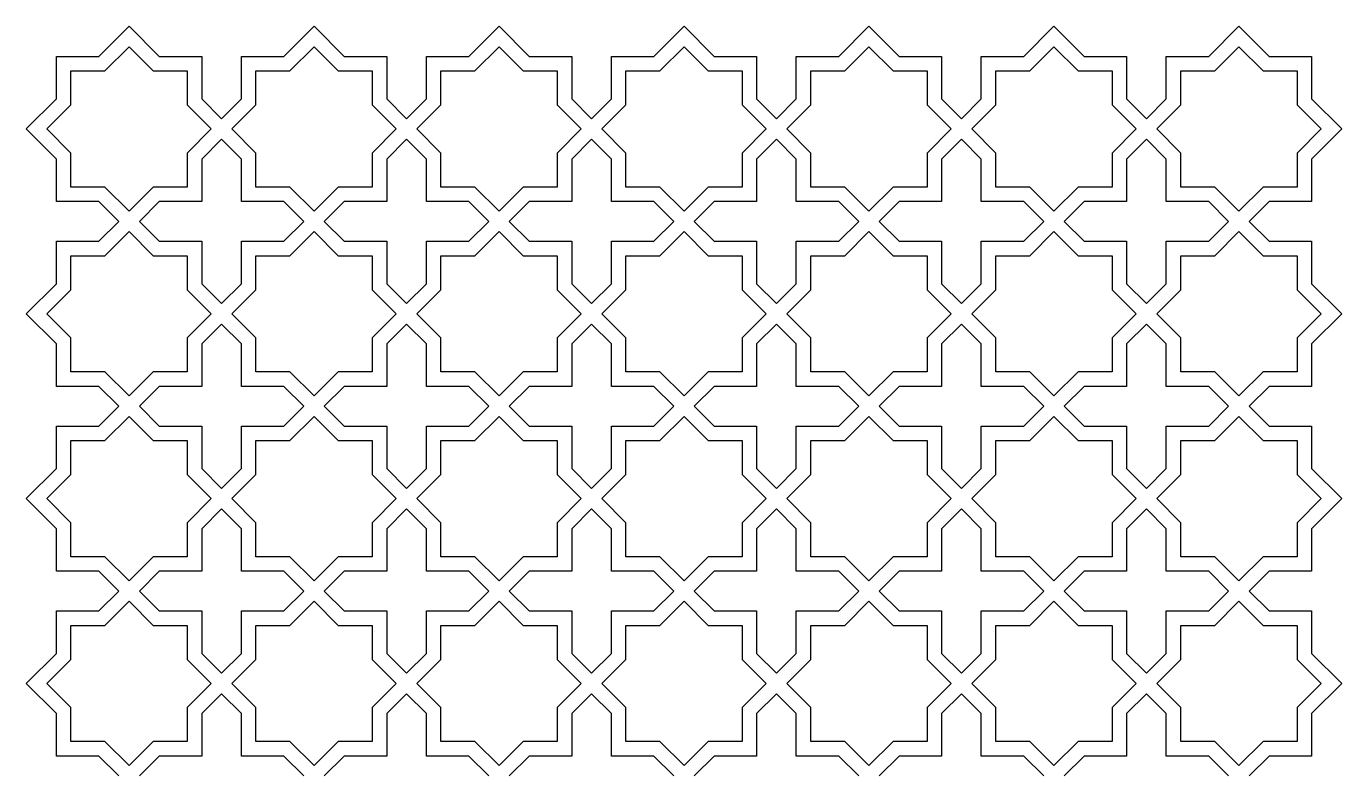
# Model space of a CAD drawing. Extents: x 53 to 428, y -117 to 185.
# Drawn here: x 348.8 to 428.2, y 79.9 to 124.8 of the extents above; entities that cross this region are included whole.
import ezdxf

# ---------------------------------------------------------------- set-up
doc = ezdxf.new("R2010")
doc.units = 0
doc.layers.get('0').update_dxf_attribs({"linetype": 'CONTINUOUS'})

msp = doc.modelspace()

# ---------------------------------------------------------------- linework, layer by layer
for p, q in [((353.222401, 123.021082), (355.038693, 124.837373)), ((355.038693, 124.837373), (356.854984, 123.021082)), ((364.384452, 123.021082), (366.200744, 124.837373)), ((366.200744, 124.837373), (368.017036, 123.021082)), ((375.546503, 123.021082), (377.362795, 124.837373)), ((377.362795, 124.837373), (379.179087, 123.021082)), ((386.708555, 123.021082), (388.524846, 124.837373)), ((388.524846, 124.837373), (390.341138, 123.021082)), ((397.870606, 123.021082), (399.686897, 124.837373)), ((399.686897, 124.837373), (401.503189, 123.021082)), ((409.032657, 123.021082), (410.848948, 124.837373)), ((410.848948, 124.837373), (412.66524, 123.021082)), ((420.194708, 123.021082), (422.011, 124.837373)), ((422.011, 124.837373), (423.827291, 123.021082)), ((353.585655, 122.144108), (355.038693, 123.597145)), ((355.038693, 123.597145), (356.49173, 122.144108)), ((364.747707, 122.144108), (366.200744, 123.597145)), ((366.200744, 123.597145), (367.653781, 122.144108)), ((375.909758, 122.144108), (377.362795, 123.597145)), ((377.362795, 123.597145), (378.815832, 122.144108)), ((387.071809, 122.144108), (388.524846, 123.597145)), ((388.524846, 123.597145), (389.977884, 122.144108)), ((398.23386, 122.144108), (399.686897, 123.597145)), ((399.686897, 123.597145), (401.139935, 122.144108)), ((409.395911, 122.144108), (410.848948, 123.597145)), ((410.848948, 123.597145), (412.301986, 122.144108)), ((420.557962, 122.144108), (422.011, 123.597145)), ((422.011, 123.597145), (423.464037, 122.144108)), ((350.653845, 123.021082), (353.222401, 123.021082)), ((350.653845, 120.452526), (350.653845, 123.021082)), ((356.854984, 123.021082), (359.423541, 123.021082)), ((359.423541, 123.021082), (359.423541, 120.452526)), ((361.815896, 123.021082), (364.384452, 123.021082)), ((361.815896, 120.452526), (361.815896, 123.021082)), ((368.017036, 123.021082), (370.585592, 123.021082)), ((370.585592, 123.021082), (370.585592, 120.452526)), ((372.977947, 123.021082), (375.546503, 123.021082)), ((372.977947, 120.452526), (372.977947, 123.021082)), ((379.179087, 123.021082), (381.747643, 123.021082)), ((381.747643, 123.021082), (381.747643, 120.452526)), ((384.139998, 123.021082), (386.708555, 123.021082)), ((384.139998, 120.452526), (384.139998, 123.021082)), ((390.341138, 123.021082), (392.909694, 123.021082)), ((392.909694, 123.021082), (392.909694, 120.452526)), ((395.302049, 123.021082), (397.870606, 123.021082)), ((395.302049, 120.452526), (395.302049, 123.021082)), ((401.503189, 123.021082), (404.071745, 123.021082)), ((404.071745, 123.021082), (404.071745, 120.452526)), ((406.464101, 123.021082), (409.032657, 123.021082)), ((406.464101, 120.452526), (406.464101, 123.021082)), ((412.66524, 123.021082), (415.233796, 123.021082)), ((415.233796, 123.021082), (415.233796, 120.452526)), ((417.626152, 123.021082), (420.194708, 123.021082)), ((417.626152, 120.452526), (417.626152, 123.021082)), ((423.827291, 123.021082), (426.395847, 123.021082)), ((426.395847, 123.021082), (426.395847, 120.452526)), ((351.530818, 122.144108), (353.585655, 122.144108)), ((351.530818, 120.089271), (351.530818, 122.144108)), ((356.49173, 122.144108), (358.546567, 122.144108)), ((358.546567, 122.144108), (358.546567, 120.089271)), ((362.69287, 120.089271), (362.69287, 122.144108)), ((362.69287, 122.144108), (364.747707, 122.144108)), ((367.653781, 122.144108), (369.708618, 122.144108)), ((369.708618, 122.144108), (369.708618, 120.089271)), ((373.854921, 122.144108), (375.909758, 122.144108)), ((373.854921, 120.089271), (373.854921, 122.144108)), ((378.815832, 122.144108), (380.870669, 122.144108)), ((380.870669, 122.144108), (380.870669, 120.089271)), ((385.016972, 120.089271), (385.016972, 122.144108)), ((385.016972, 122.144108), (387.071809, 122.144108)), ((389.977884, 122.144108), (392.03272, 122.144108)), ((392.03272, 122.144108), (392.03272, 120.089271)), ((396.179023, 122.144108), (398.23386, 122.144108)), ((396.179023, 120.089271), (396.179023, 122.144108)), ((401.139935, 122.144108), (403.194772, 122.144108)), ((403.194772, 122.144108), (403.194772, 120.089271)), ((407.341074, 122.144108), (409.395911, 122.144108)), ((407.341074, 120.089271), (407.341074, 122.144108)), ((412.301986, 122.144108), (414.356823, 122.144108)), ((414.356823, 122.144108), (414.356823, 120.089271)), ((418.503125, 120.089271), (418.503125, 122.144108)), ((418.503125, 122.144108), (420.557962, 122.144108)), ((423.464037, 122.144108), (425.518874, 122.144108)), ((425.518874, 122.144108), (425.518874, 120.089271)), ((348.837553, 118.636234), (350.653845, 120.452526)), ((350.077781, 118.636234), (351.530818, 120.089271)), ((358.546567, 120.089271), (359.999604, 118.636234)), ((359.423541, 120.452526), (360.619718, 119.256348)), ((360.619718, 119.256348), (361.815896, 120.452526)), ((361.239832, 118.636234), (362.69287, 120.089271)), ((369.708618, 120.089271), (371.161656, 118.636234)), ((370.585592, 120.452526), (371.781769, 119.256348)), ((371.781769, 119.256348), (372.977947, 120.452526)), ((372.401883, 118.636234), (373.854921, 120.089271)), ((380.870669, 120.089271), (382.323707, 118.636234)), ((381.747643, 120.452526), (382.943821, 119.256348)), ((382.943821, 119.256348), (384.139998, 120.452526)), ((383.563935, 118.636234), (385.016972, 120.089271)), ((392.03272, 120.089271), (393.485758, 118.636234)), ((392.909694, 120.452526), (394.105872, 119.256348)), ((394.105872, 119.256348), (395.302049, 120.452526)), ((394.725986, 118.636234), (396.179023, 120.089271)), ((403.194772, 120.089271), (404.647809, 118.636234)), ((404.071745, 120.452526), (405.267923, 119.256348)), ((405.267923, 119.256348), (406.464101, 120.452526)), ((405.888037, 118.636234), (407.341074, 120.089271)), ((414.356823, 120.089271), (415.80986, 118.636234)), ((415.233796, 120.452526), (416.429974, 119.256348)), ((416.429974, 119.256348), (417.626152, 120.452526)), ((417.050088, 118.636234), (418.503125, 120.089271)), ((425.518874, 120.089271), (426.971911, 118.636234)), ((426.395847, 120.452526), (428.212139, 118.636234)), ((350.653845, 116.819942), (348.837553, 118.636234)), ((351.530818, 117.183197), (350.077781, 118.636234)), ((359.999604, 118.636234), (358.546567, 117.183197)), ((362.69287, 117.183197), (361.239832, 118.636234)), ((371.161656, 118.636234), (369.708618, 117.183197)), ((373.854921, 117.183197), (372.401883, 118.636234)), ((382.323707, 118.636234), (380.870669, 117.183197)), ((385.016972, 117.183197), (383.563935, 118.636234)), ((393.485758, 118.636234), (392.03272, 117.183197)), ((396.179023, 117.183197), (394.725986, 118.636234)), ((404.647809, 118.636234), (403.194772, 117.183197)), ((407.341074, 117.183197), (405.888037, 118.636234)), ((415.80986, 118.636234), (414.356823, 117.183197)), ((418.503125, 117.183197), (417.050088, 118.636234)), ((426.971911, 118.636234), (425.518874, 117.183197)), ((428.212139, 118.636234), (426.395847, 116.819942)), ((360.619718, 118.01612), (359.423541, 116.819942)), ((361.815896, 116.819942), (360.619718, 118.01612)), ((371.781769, 118.01612), (370.585592, 116.819942)), ((372.977947, 116.819942), (371.781769, 118.01612)), ((382.943821, 118.01612), (381.747643, 116.819942)), ((384.139998, 116.819942), (382.943821, 118.01612)), ((394.105872, 118.01612), (392.909694, 116.819942)), ((395.302049, 116.819942), (394.105872, 118.01612)), ((405.267923, 118.01612), (404.071745, 116.819942)), ((406.464101, 116.819942), (405.267923, 118.01612)), ((416.429974, 118.01612), (415.233796, 116.819942)), ((417.626152, 116.819942), (416.429974, 118.01612)), ((350.653845, 114.251386), (350.653845, 116.819942)), ((351.530818, 115.12836), (351.530818, 117.183197)), ((358.546567, 117.183197), (358.546567, 115.12836)), ((359.423541, 116.819942), (359.423541, 114.251386)), ((361.815896, 114.251386), (361.815896, 116.819942)), ((362.69287, 115.12836), (362.69287, 117.183197)), ((369.708618, 117.183197), (369.708618, 115.12836)), ((370.585592, 116.819942), (370.585592, 114.251386)), ((372.977947, 114.251386), (372.977947, 116.819942)), ((373.854921, 115.12836), (373.854921, 117.183197)), ((380.870669, 117.183197), (380.870669, 115.12836)), ((381.747643, 116.819942), (381.747643, 114.251386)), ((384.139998, 114.251386), (384.139998, 116.819942)), ((385.016972, 115.12836), (385.016972, 117.183197)), ((392.03272, 117.183197), (392.03272, 115.12836)), ((392.909694, 116.819942), (392.909694, 114.251386)), ((395.302049, 114.251386), (395.302049, 116.819942)), ((396.179023, 115.12836), (396.179023, 117.183197)), ((403.194772, 117.183197), (403.194772, 115.12836)), ((404.071745, 116.819942), (404.071745, 114.251386)), ((406.464101, 114.251386), (406.464101, 116.819942)), ((407.341074, 115.12836), (407.341074, 117.183197)), ((414.356823, 117.183197), (414.356823, 115.12836)), ((415.233796, 116.819942), (415.233796, 114.251386)), ((417.626152, 114.251386), (417.626152, 116.819942)), ((418.503125, 115.12836), (418.503125, 117.183197)), ((425.518874, 117.183197), (425.518874, 115.12836)), ((426.395847, 116.819942), (426.395847, 114.251386)), ((353.585655, 115.12836), (351.530818, 115.12836)), ((355.038693, 113.675322), (353.585655, 115.12836)), ((356.49173, 115.12836), (355.038693, 113.675322)), ((358.546567, 115.12836), (356.49173, 115.12836)), ((364.747707, 115.12836), (362.69287, 115.12836)), ((366.200744, 113.675322), (364.747707, 115.12836)), ((367.653781, 115.12836), (366.200744, 113.675322)), ((369.708618, 115.12836), (367.653781, 115.12836)), ((375.909758, 115.12836), (373.854921, 115.12836)), ((377.362795, 113.675322), (375.909758, 115.12836)), ((378.815832, 115.12836), (377.362795, 113.675322)), ((380.870669, 115.12836), (378.815832, 115.12836)), ((387.071809, 115.12836), (385.016972, 115.12836)), ((388.524846, 113.675322), (387.071809, 115.12836)), ((389.977884, 115.12836), (388.524846, 113.675322)), ((392.03272, 115.12836), (389.977884, 115.12836)), ((398.23386, 115.12836), (396.179023, 115.12836)), ((399.686897, 113.675322), (398.23386, 115.12836)), ((401.139935, 115.12836), (399.686897, 113.675322)), ((403.194772, 115.12836), (401.139935, 115.12836)), ((409.395911, 115.12836), (407.341074, 115.12836)), ((410.848948, 113.675322), (409.395911, 115.12836)), ((412.301986, 115.12836), (410.848948, 113.675322)), ((414.356823, 115.12836), (412.301986, 115.12836)), ((420.557962, 115.12836), (418.503125, 115.12836)), ((422.011, 113.675322), (420.557962, 115.12836)), ((423.464037, 115.12836), (422.011, 113.675322)), ((425.518874, 115.12836), (423.464037, 115.12836)), ((353.222401, 114.251386), (350.653845, 114.251386)), ((354.418579, 113.055208), (353.222401, 114.251386)), ((356.854984, 114.251386), (355.658807, 113.055208)), ((359.423541, 114.251386), (356.854984, 114.251386)), ((364.384452, 114.251386), (361.815896, 114.251386)), ((365.58063, 113.055208), (364.384452, 114.251386)), ((368.017036, 114.251386), (366.820858, 113.055208)), ((370.585592, 114.251386), (368.017036, 114.251386)), ((375.546503, 114.251386), (372.977947, 114.251386)), ((376.742681, 113.055208), (375.546503, 114.251386)), ((379.179087, 114.251386), (377.982909, 113.055208)), ((381.747643, 114.251386), (379.179087, 114.251386)), ((386.708555, 114.251386), (384.139998, 114.251386)), ((387.904732, 113.055208), (386.708555, 114.251386)), ((390.341138, 114.251386), (389.14496, 113.055208)), ((392.909694, 114.251386), (390.341138, 114.251386)), ((397.870606, 114.251386), (395.302049, 114.251386)), ((399.066783, 113.055208), (397.870606, 114.251386)), ((401.503189, 114.251386), (400.307011, 113.055208)), ((404.071745, 114.251386), (401.503189, 114.251386)), ((409.032657, 114.251386), (406.464101, 114.251386)), ((410.228835, 113.055208), (409.032657, 114.251386)), ((412.66524, 114.251386), (411.469062, 113.055208)), ((415.233796, 114.251386), (412.66524, 114.251386)), ((420.194708, 114.251386), (417.626152, 114.251386)), ((421.390886, 113.055208), (420.194708, 114.251386)), ((423.827291, 114.251386), (422.631114, 113.055208)), ((426.395847, 114.251386), (423.827291, 114.251386)), ((353.222401, 111.859031), (354.418579, 113.055208)), ((355.658807, 113.055208), (356.854984, 111.859031)), ((364.384452, 111.859031), (365.58063, 113.055208)), ((366.820858, 113.055208), (368.017036, 111.859031)), ((375.546503, 111.859031), (376.742681, 113.055208)), ((377.982909, 113.055208), (379.179087, 111.859031)), ((386.708555, 111.859031), (387.904732, 113.055208)), ((389.14496, 113.055208), (390.341138, 111.859031)), ((397.870606, 111.859031), (399.066783, 113.055208)), ((400.307011, 113.055208), (401.503189, 111.859031)), ((409.032657, 111.859031), (410.228835, 113.055208)), ((411.469062, 113.055208), (412.66524, 111.859031)), ((420.194708, 111.859031), (421.390886, 113.055208)), ((422.631114, 113.055208), (423.827291, 111.859031)), ((353.585655, 110.982057), (355.038693, 112.435094)), ((355.038693, 112.435094), (356.49173, 110.982057)), ((364.747707, 110.982057), (366.200744, 112.435094)), ((366.200744, 112.435094), (367.653781, 110.982057)), ((375.909758, 110.982057), (377.362795, 112.435094)), ((377.362795, 112.435094), (378.815832, 110.982057)), ((387.071809, 110.982057), (388.524846, 112.435094)), ((388.524846, 112.435094), (389.977884, 110.982057)), ((398.23386, 110.982057), (399.686897, 112.435094)), ((399.686897, 112.435094), (401.139935, 110.982057)), ((409.395911, 110.982057), (410.848948, 112.435094)), ((410.848948, 112.435094), (412.301986, 110.982057)), ((420.557962, 110.982057), (422.011, 112.435094)), ((422.011, 112.435094), (423.464037, 110.982057)), ((350.653845, 109.290474), (350.653845, 111.859031)), ((350.653845, 111.859031), (353.222401, 111.859031)), ((356.854984, 111.859031), (359.423541, 111.859031)), ((359.423541, 111.859031), (359.423541, 109.290474)), ((361.815896, 111.859031), (364.384452, 111.859031)), ((361.815896, 109.290474), (361.815896, 111.859031)), ((368.017036, 111.859031), (370.585592, 111.859031)), ((370.585592, 111.859031), (370.585592, 109.290474)), ((372.977947, 111.859031), (375.546503, 111.859031)), ((372.977947, 109.290474), (372.977947, 111.859031)), ((379.179087, 111.859031), (381.747643, 111.859031)), ((381.747643, 111.859031), (381.747643, 109.290474)), ((384.139998, 111.859031), (386.708555, 111.859031)), ((384.139998, 109.290474), (384.139998, 111.859031)), ((390.341138, 111.859031), (392.909694, 111.859031)), ((392.909694, 111.859031), (392.909694, 109.290474)), ((395.302049, 111.859031), (397.870606, 111.859031)), ((395.302049, 109.290474), (395.302049, 111.859031)), ((401.503189, 111.859031), (404.071745, 111.859031)), ((404.071745, 111.859031), (404.071745, 109.290474)), ((406.464101, 111.859031), (409.032657, 111.859031)), ((406.464101, 109.290474), (406.464101, 111.859031)), ((412.66524, 111.859031), (415.233796, 111.859031)), ((415.233796, 111.859031), (415.233796, 109.290474)), ((417.626152, 111.859031), (420.194708, 111.859031)), ((417.626152, 109.290474), (417.626152, 111.859031)), ((423.827291, 111.859031), (426.395847, 111.859031)), ((426.395847, 111.859031), (426.395847, 109.290474)), ((351.530818, 110.982057), (353.585655, 110.982057)), ((351.530818, 108.92722), (351.530818, 110.982057)), ((356.49173, 110.982057), (358.546567, 110.982057)), ((358.546567, 110.982057), (358.546567, 108.92722)), ((362.69287, 110.982057), (364.747707, 110.982057)), ((362.69287, 108.92722), (362.69287, 110.982057)), ((367.653781, 110.982057), (369.708618, 110.982057)), ((369.708618, 110.982057), (369.708618, 108.92722)), ((373.854921, 110.982057), (375.909758, 110.982057)), ((373.854921, 108.92722), (373.854921, 110.982057)), ((378.815832, 110.982057), (380.870669, 110.982057)), ((380.870669, 110.982057), (380.870669, 108.92722)), ((385.016972, 110.982057), (387.071809, 110.982057)), ((385.016972, 108.92722), (385.016972, 110.982057)), ((389.977884, 110.982057), (392.03272, 110.982057)), ((392.03272, 110.982057), (392.03272, 108.92722)), ((396.179023, 110.982057), (398.23386, 110.982057)), ((396.179023, 108.92722), (396.179023, 110.982057)), ((401.139935, 110.982057), (403.194772, 110.982057)), ((403.194772, 110.982057), (403.194772, 108.92722)), ((407.341074, 108.92722), (407.341074, 110.982057)), ((407.341074, 110.982057), (409.395911, 110.982057)), ((412.301986, 110.982057), (414.356823, 110.982057)), ((414.356823, 110.982057), (414.356823, 108.92722)), ((418.503125, 110.982057), (420.557962, 110.982057)), ((418.503125, 108.92722), (418.503125, 110.982057)), ((423.464037, 110.982057), (425.518874, 110.982057)), ((425.518874, 110.982057), (425.518874, 108.92722)), ((348.837553, 107.474183), (350.653845, 109.290474)), ((350.077781, 107.474183), (351.530818, 108.92722)), ((358.546567, 108.92722), (359.999604, 107.474183)), ((359.423541, 109.290474), (360.619718, 108.094297)), ((360.619718, 108.094297), (361.815896, 109.290474)), ((361.239832, 107.474183), (362.69287, 108.92722)), ((369.708618, 108.92722), (371.161656, 107.474183)), ((370.585592, 109.290474), (371.781769, 108.094297)), ((371.781769, 108.094297), (372.977947, 109.290474)), ((372.401883, 107.474183), (373.854921, 108.92722)), ((380.870669, 108.92722), (382.323707, 107.474183)), ((381.747643, 109.290474), (382.943821, 108.094297)), ((382.943821, 108.094297), (384.139998, 109.290474)), ((383.563935, 107.474183), (385.016972, 108.92722)), ((392.03272, 108.92722), (393.485758, 107.474183)), ((392.909694, 109.290474), (394.105872, 108.094297)), ((394.105872, 108.094297), (395.302049, 109.290474)), ((394.725986, 107.474183), (396.179023, 108.92722)), ((403.194772, 108.92722), (404.647809, 107.474183)), ((404.071745, 109.290474), (405.267923, 108.094297)), ((405.267923, 108.094297), (406.464101, 109.290474)), ((405.888037, 107.474183), (407.341074, 108.92722)), ((414.356823, 108.92722), (415.80986, 107.474183)), ((415.233796, 109.290474), (416.429974, 108.094297)), ((416.429974, 108.094297), (417.626152, 109.290474)), ((417.050088, 107.474183), (418.503125, 108.92722)), ((425.518874, 108.92722), (426.971911, 107.474183)), ((426.395847, 109.290474), (428.212139, 107.474183)), ((350.653845, 105.657891), (348.837553, 107.474183)), ((351.530818, 106.021145), (350.077781, 107.474183)), ((359.999604, 107.474183), (358.546567, 106.021145)), ((362.69287, 106.021145), (361.239832, 107.474183)), ((371.161656, 107.474183), (369.708618, 106.021145)), ((373.854921, 106.021145), (372.401883, 107.474183)), ((382.323707, 107.474183), (380.870669, 106.021145)), ((385.016972, 106.021145), (383.563935, 107.474183)), ((393.485758, 107.474183), (392.03272, 106.021145)), ((396.179023, 106.021145), (394.725986, 107.474183)), ((404.647809, 107.474183), (403.194772, 106.021145)), ((407.341074, 106.021145), (405.888037, 107.474183)), ((415.80986, 107.474183), (414.356823, 106.021145)), ((418.503125, 106.021145), (417.050088, 107.474183)), ((426.971911, 107.474183), (425.518874, 106.021145)), ((428.212139, 107.474183), (426.395847, 105.657891)), ((360.619718, 106.854069), (359.423541, 105.657891)), ((361.815896, 105.657891), (360.619718, 106.854069)), ((371.781769, 106.854069), (370.585592, 105.657891)), ((372.977947, 105.657891), (371.781769, 106.854069)), ((382.943821, 106.854069), (381.747643, 105.657891)), ((384.139998, 105.657891), (382.943821, 106.854069)), ((394.105872, 106.854069), (392.909694, 105.657891)), ((395.302049, 105.657891), (394.105872, 106.854069)), ((405.267923, 106.854069), (404.071745, 105.657891)), ((406.464101, 105.657891), (405.267923, 106.854069)), ((416.429974, 106.854069), (415.233796, 105.657891)), ((417.626152, 105.657891), (416.429974, 106.854069)), ((350.653845, 103.089335), (350.653845, 105.657891)), ((351.530818, 103.966308), (351.530818, 106.021145)), ((358.546567, 106.021145), (358.546567, 103.966308)), ((359.423541, 105.657891), (359.423541, 103.089335)), ((361.815896, 103.089335), (361.815896, 105.657891)), ((362.69287, 103.966308), (362.69287, 106.021145)), ((369.708618, 106.021145), (369.708618, 103.966308)), ((370.585592, 105.657891), (370.585592, 103.089335)), ((372.977947, 103.089335), (372.977947, 105.657891)), ((373.854921, 103.966308), (373.854921, 106.021145)), ((380.870669, 106.021145), (380.870669, 103.966308)), ((381.747643, 105.657891), (381.747643, 103.089335)), ((384.139998, 103.089335), (384.139998, 105.657891)), ((385.016972, 103.966308), (385.016972, 106.021145)), ((392.03272, 106.021145), (392.03272, 103.966308)), ((392.909694, 105.657891), (392.909694, 103.089335)), ((395.302049, 103.089335), (395.302049, 105.657891)), ((396.179023, 103.966308), (396.179023, 106.021145)), ((403.194772, 106.021145), (403.194772, 103.966308)), ((404.071745, 105.657891), (404.071745, 103.089335)), ((406.464101, 103.089335), (406.464101, 105.657891)), ((407.341074, 103.966308), (407.341074, 106.021145)), ((414.356823, 106.021145), (414.356823, 103.966308)), ((415.233796, 105.657891), (415.233796, 103.089335)), ((417.626152, 103.089335), (417.626152, 105.657891)), ((418.503125, 103.966308), (418.503125, 106.021145)), ((425.518874, 106.021145), (425.518874, 103.966308)), ((426.395847, 105.657891), (426.395847, 103.089335)), ((353.585655, 103.966308), (351.530818, 103.966308)), ((355.038693, 102.513271), (353.585655, 103.966308)), ((356.49173, 103.966308), (355.038693, 102.513271)), ((358.546567, 103.966308), (356.49173, 103.966308)), ((364.747707, 103.966308), (362.69287, 103.966308)), ((366.200744, 102.513271), (364.747707, 103.966308)), ((367.653781, 103.966308), (366.200744, 102.513271)), ((369.708618, 103.966308), (367.653781, 103.966308)), ((375.909758, 103.966308), (373.854921, 103.966308)), ((377.362795, 102.513271), (375.909758, 103.966308)), ((378.815832, 103.966308), (377.362795, 102.513271)), ((380.870669, 103.966308), (378.815832, 103.966308)), ((387.071809, 103.966308), (385.016972, 103.966308)), ((388.524846, 102.513271), (387.071809, 103.966308)), ((389.977884, 103.966308), (388.524846, 102.513271)), ((392.03272, 103.966308), (389.977884, 103.966308)), ((398.23386, 103.966308), (396.179023, 103.966308)), ((399.686897, 102.513271), (398.23386, 103.966308)), ((401.139935, 103.966308), (399.686897, 102.513271)), ((403.194772, 103.966308), (401.139935, 103.966308)), ((409.395911, 103.966308), (407.341074, 103.966308)), ((410.848948, 102.513271), (409.395911, 103.966308)), ((412.301986, 103.966308), (410.848948, 102.513271)), ((414.356823, 103.966308), (412.301986, 103.966308)), ((420.557962, 103.966308), (418.503125, 103.966308)), ((422.011, 102.513271), (420.557962, 103.966308)), ((423.464037, 103.966308), (422.011, 102.513271)), ((425.518874, 103.966308), (423.464037, 103.966308)), ((353.222401, 103.089335), (350.653845, 103.089335)), ((354.418579, 101.893157), (353.222401, 103.089335)), ((356.854984, 103.089335), (355.658807, 101.893157)), ((359.423541, 103.089335), (356.854984, 103.089335)), ((364.384452, 103.089335), (361.815896, 103.089335)), ((365.58063, 101.893157), (364.384452, 103.089335)), ((368.017036, 103.089335), (366.820858, 101.893157)), ((370.585592, 103.089335), (368.017036, 103.089335)), ((375.546503, 103.089335), (372.977947, 103.089335)), ((376.742681, 101.893157), (375.546503, 103.089335)), ((379.179087, 103.089335), (377.982909, 101.893157)), ((381.747643, 103.089335), (379.179087, 103.089335)), ((386.708555, 103.089335), (384.139998, 103.089335)), ((387.904732, 101.893157), (386.708555, 103.089335)), ((390.341138, 103.089335), (389.14496, 101.893157)), ((392.909694, 103.089335), (390.341138, 103.089335)), ((397.870606, 103.089335), (395.302049, 103.089335)), ((399.066783, 101.893157), (397.870606, 103.089335)), ((401.503189, 103.089335), (400.307011, 101.893157)), ((404.071745, 103.089335), (401.503189, 103.089335)), ((409.032657, 103.089335), (406.464101, 103.089335)), ((410.228835, 101.893157), (409.032657, 103.089335)), ((412.66524, 103.089335), (411.469062, 101.893157)), ((415.233796, 103.089335), (412.66524, 103.089335)), ((420.194708, 103.089335), (417.626152, 103.089335)), ((421.390886, 101.893157), (420.194708, 103.089335)), ((423.827291, 103.089335), (422.631114, 101.893157)), ((426.395847, 103.089335), (423.827291, 103.089335)), ((353.222401, 100.696979), (354.418579, 101.893157)), ((355.658807, 101.893157), (356.854984, 100.696979)), ((364.384452, 100.696979), (365.58063, 101.893157)), ((366.820858, 101.893157), (368.017036, 100.696979)), ((375.546503, 100.696979), (376.742681, 101.893157)), ((377.982909, 101.893157), (379.179087, 100.696979)), ((386.708555, 100.696979), (387.904732, 101.893157)), ((389.14496, 101.893157), (390.341138, 100.696979)), ((397.870606, 100.696979), (399.066783, 101.893157)), ((400.307011, 101.893157), (401.503189, 100.696979)), ((409.032657, 100.696979), (410.228835, 101.893157)), ((411.469062, 101.893157), (412.66524, 100.696979)), ((420.194708, 100.696979), (421.390886, 101.893157)), ((422.631114, 101.893157), (423.827291, 100.696979)), ((353.585655, 99.820006), (355.038693, 101.273043)), ((355.038693, 101.273043), (356.49173, 99.820006)), ((364.747707, 99.820006), (366.200744, 101.273043)), ((366.200744, 101.273043), (367.653781, 99.820006)), ((375.909758, 99.820006), (377.362795, 101.273043)), ((377.362795, 101.273043), (378.815832, 99.820006)), ((387.071809, 99.820006), (388.524846, 101.273043)), ((388.524846, 101.273043), (389.977884, 99.820006)), ((398.23386, 99.820006), (399.686897, 101.273043)), ((399.686897, 101.273043), (401.139935, 99.820006)), ((409.395911, 99.820006), (410.848948, 101.273043)), ((410.848948, 101.273043), (412.301986, 99.820006)), ((420.557962, 99.820006), (422.011, 101.273043)), ((422.011, 101.273043), (423.464037, 99.820006)), ((350.653845, 98.128423), (350.653845, 100.696979)), ((350.653845, 100.696979), (353.222401, 100.696979)), ((356.854984, 100.696979), (359.423541, 100.696979)), ((359.423541, 100.696979), (359.423541, 98.128423)), ((361.815896, 100.696979), (364.384452, 100.696979)), ((361.815896, 98.128423), (361.815896, 100.696979)), ((368.017036, 100.696979), (370.585592, 100.696979)), ((370.585592, 100.696979), (370.585592, 98.128423)), ((372.977947, 100.696979), (375.546503, 100.696979)), ((372.977947, 98.128423), (372.977947, 100.696979)), ((379.179087, 100.696979), (381.747643, 100.696979)), ((381.747643, 100.696979), (381.747643, 98.128423)), ((384.139998, 100.696979), (386.708555, 100.696979)), ((384.139998, 98.128423), (384.139998, 100.696979)), ((390.341138, 100.696979), (392.909694, 100.696979)), ((392.909694, 100.696979), (392.909694, 98.128423)), ((395.302049, 100.696979), (397.870606, 100.696979)), ((395.302049, 98.128423), (395.302049, 100.696979)), ((401.503189, 100.696979), (404.071745, 100.696979)), ((404.071745, 100.696979), (404.071745, 98.128423)), ((406.464101, 100.696979), (409.032657, 100.696979)), ((406.464101, 98.128423), (406.464101, 100.696979)), ((412.66524, 100.696979), (415.233796, 100.696979)), ((415.233796, 100.696979), (415.233796, 98.128423)), ((417.626152, 100.696979), (420.194708, 100.696979)), ((417.626152, 98.128423), (417.626152, 100.696979)), ((423.827291, 100.696979), (426.395847, 100.696979)), ((426.395847, 100.696979), (426.395847, 98.128423)), ((351.530818, 99.820006), (353.585655, 99.820006)), ((351.530818, 97.765169), (351.530818, 99.820006)), ((356.49173, 99.820006), (358.546567, 99.820006)), ((358.546567, 99.820006), (358.546567, 97.765169)), ((362.69287, 99.820006), (364.747707, 99.820006)), ((362.69287, 97.765169), (362.69287, 99.820006)), ((367.653781, 99.820006), (369.708618, 99.820006)), ((369.708618, 99.820006), (369.708618, 97.765169)), ((373.854921, 99.820006), (375.909758, 99.820006)), ((373.854921, 97.765169), (373.854921, 99.820006)), ((378.815832, 99.820006), (380.870669, 99.820006)), ((380.870669, 99.820006), (380.870669, 97.765169)), ((385.016972, 99.820006), (387.071809, 99.820006)), ((385.016972, 97.765169), (385.016972, 99.820006)), ((389.977884, 99.820006), (392.03272, 99.820006)), ((392.03272, 99.820006), (392.03272, 97.765169)), ((396.179023, 99.820006), (398.23386, 99.820006)), ((396.179023, 97.765169), (396.179023, 99.820006)), ((401.139935, 99.820006), (403.194772, 99.820006)), ((403.194772, 99.820006), (403.194772, 97.765169)), ((407.341074, 97.765169), (407.341074, 99.820006)), ((407.341074, 99.820006), (409.395911, 99.820006)), ((412.301986, 99.820006), (414.356823, 99.820006)), ((414.356823, 99.820006), (414.356823, 97.765169)), ((418.503125, 99.820006), (420.557962, 99.820006)), ((418.503125, 97.765169), (418.503125, 99.820006)), ((423.464037, 99.820006), (425.518874, 99.820006)), ((425.518874, 99.820006), (425.518874, 97.765169)), ((348.837553, 96.312132), (350.653845, 98.128423)), ((350.077781, 96.312132), (351.530818, 97.765169)), ((358.546567, 97.765169), (359.999604, 96.312132)), ((359.423541, 98.128423), (360.619718, 96.932246)), ((360.619718, 96.932246), (361.815896, 98.128423)), ((361.239832, 96.312132), (362.69287, 97.765169)), ((369.708618, 97.765169), (371.161656, 96.312132)), ((370.585592, 98.128423), (371.781769, 96.932246)), ((371.781769, 96.932246), (372.977947, 98.128423)), ((372.401883, 96.312132), (373.854921, 97.765169)), ((380.870669, 97.765169), (382.323707, 96.312132)), ((381.747643, 98.128423), (382.943821, 96.932246)), ((382.943821, 96.932246), (384.139998, 98.128423)), ((383.563935, 96.312132), (385.016972, 97.765169)), ((392.03272, 97.765169), (393.485758, 96.312132)), ((392.909694, 98.128423), (394.105872, 96.932246)), ((394.105872, 96.932246), (395.302049, 98.128423)), ((394.725986, 96.312132), (396.179023, 97.765169)), ((403.194772, 97.765169), (404.647809, 96.312132)), ((404.071745, 98.128423), (405.267923, 96.932246)), ((405.267923, 96.932246), (406.464101, 98.128423)), ((405.888037, 96.312132), (407.341074, 97.765169)), ((414.356823, 97.765169), (415.80986, 96.312132)), ((415.233796, 98.128423), (416.429974, 96.932246)), ((416.429974, 96.932246), (417.626152, 98.128423)), ((417.050088, 96.312132), (418.503125, 97.765169)), ((425.518874, 97.765169), (426.971911, 96.312132)), ((426.395847, 98.128423), (428.212139, 96.312132)), ((350.653845, 94.49584), (348.837553, 96.312132)), ((351.530818, 94.859094), (350.077781, 96.312132)), ((359.999604, 96.312132), (358.546567, 94.859094)), ((362.69287, 94.859094), (361.239832, 96.312132)), ((371.161656, 96.312132), (369.708618, 94.859094)), ((373.854921, 94.859094), (372.401883, 96.312132)), ((382.323707, 96.312132), (380.870669, 94.859094)), ((385.016972, 94.859094), (383.563935, 96.312132)), ((393.485758, 96.312132), (392.03272, 94.859094)), ((396.179023, 94.859094), (394.725986, 96.312132)), ((404.647809, 96.312132), (403.194772, 94.859094)), ((407.341074, 94.859094), (405.888037, 96.312132)), ((415.80986, 96.312132), (414.356823, 94.859094)), ((418.503125, 94.859094), (417.050088, 96.312132)), ((426.971911, 96.312132), (425.518874, 94.859094)), ((428.212139, 96.312132), (426.395847, 94.49584)), ((360.619718, 95.692018), (359.423541, 94.49584)), ((361.815896, 94.49584), (360.619718, 95.692018)), ((371.781769, 95.692018), (370.585592, 94.49584)), ((372.977947, 94.49584), (371.781769, 95.692018)), ((382.943821, 95.692018), (381.747643, 94.49584)), ((384.139998, 94.49584), (382.943821, 95.692018)), ((394.105872, 95.692018), (392.909694, 94.49584)), ((395.302049, 94.49584), (394.105872, 95.692018)), ((405.267923, 95.692018), (404.071745, 94.49584)), ((406.464101, 94.49584), (405.267923, 95.692018)), ((416.429974, 95.692018), (415.233796, 94.49584)), ((417.626152, 94.49584), (416.429974, 95.692018)), ((350.653845, 91.927284), (350.653845, 94.49584)), ((351.530818, 92.804257), (351.530818, 94.859094)), ((358.546567, 94.859094), (358.546567, 92.804257)), ((359.423541, 94.49584), (359.423541, 91.927284)), ((361.815896, 91.927284), (361.815896, 94.49584)), ((362.69287, 92.804257), (362.69287, 94.859094)), ((369.708618, 94.859094), (369.708618, 92.804257)), ((370.585592, 94.49584), (370.585592, 91.927284)), ((372.977947, 91.927284), (372.977947, 94.49584)), ((373.854921, 92.804257), (373.854921, 94.859094)), ((380.870669, 94.859094), (380.870669, 92.804257)), ((381.747643, 94.49584), (381.747643, 91.927284)), ((384.139998, 91.927284), (384.139998, 94.49584)), ((385.016972, 92.804257), (385.016972, 94.859094)), ((392.03272, 94.859094), (392.03272, 92.804257)), ((392.909694, 94.49584), (392.909694, 91.927284)), ((395.302049, 91.927284), (395.302049, 94.49584)), ((396.179023, 92.804257), (396.179023, 94.859094)), ((403.194772, 94.859094), (403.194772, 92.804257)), ((404.071745, 94.49584), (404.071745, 91.927284)), ((406.464101, 91.927284), (406.464101, 94.49584)), ((407.341074, 92.804257), (407.341074, 94.859094)), ((414.356823, 94.859094), (414.356823, 92.804257)), ((415.233796, 94.49584), (415.233796, 91.927284)), ((417.626152, 91.927284), (417.626152, 94.49584)), ((418.503125, 92.804257), (418.503125, 94.859094)), ((425.518874, 94.859094), (425.518874, 92.804257)), ((426.395847, 94.49584), (426.395847, 91.927284)), ((353.585655, 92.804257), (351.530818, 92.804257)), ((355.038693, 91.35122), (353.585655, 92.804257)), ((356.49173, 92.804257), (355.038693, 91.35122)), ((358.546567, 92.804257), (356.49173, 92.804257)), ((364.747707, 92.804257), (362.69287, 92.804257)), ((366.200744, 91.35122), (364.747707, 92.804257)), ((367.653781, 92.804257), (366.200744, 91.35122)), ((369.708618, 92.804257), (367.653781, 92.804257)), ((375.909758, 92.804257), (373.854921, 92.804257)), ((377.362795, 91.35122), (375.909758, 92.804257)), ((378.815832, 92.804257), (377.362795, 91.35122)), ((380.870669, 92.804257), (378.815832, 92.804257)), ((387.071809, 92.804257), (385.016972, 92.804257)), ((388.524846, 91.35122), (387.071809, 92.804257)), ((389.977884, 92.804257), (388.524846, 91.35122)), ((392.03272, 92.804257), (389.977884, 92.804257)), ((398.23386, 92.804257), (396.179023, 92.804257)), ((399.686897, 91.35122), (398.23386, 92.804257)), ((401.139935, 92.804257), (399.686897, 91.35122)), ((403.194772, 92.804257), (401.139935, 92.804257)), ((409.395911, 92.804257), (407.341074, 92.804257)), ((410.848948, 91.35122), (409.395911, 92.804257)), ((412.301986, 92.804257), (410.848948, 91.35122)), ((414.356823, 92.804257), (412.301986, 92.804257)), ((420.557962, 92.804257), (418.503125, 92.804257)), ((422.011, 91.35122), (420.557962, 92.804257)), ((423.464037, 92.804257), (422.011, 91.35122)), ((425.518874, 92.804257), (423.464037, 92.804257)), ((353.222401, 91.927284), (350.653845, 91.927284)), ((354.418579, 90.731106), (353.222401, 91.927284)), ((356.854984, 91.927284), (355.658807, 90.731106)), ((359.423541, 91.927284), (356.854984, 91.927284)), ((364.384452, 91.927284), (361.815896, 91.927284)), ((365.58063, 90.731106), (364.384452, 91.927284)), ((368.017036, 91.927284), (366.820858, 90.731106)), ((370.585592, 91.927284), (368.017036, 91.927284)), ((375.546503, 91.927284), (372.977947, 91.927284)), ((376.742681, 90.731106), (375.546503, 91.927284)), ((379.179087, 91.927284), (377.982909, 90.731106)), ((381.747643, 91.927284), (379.179087, 91.927284)), ((386.708555, 91.927284), (384.139998, 91.927284)), ((387.904732, 90.731106), (386.708555, 91.927284)), ((390.341138, 91.927284), (389.14496, 90.731106)), ((392.909694, 91.927284), (390.341138, 91.927284)), ((397.870606, 91.927284), (395.302049, 91.927284)), ((399.066783, 90.731106), (397.870606, 91.927284)), ((401.503189, 91.927284), (400.307011, 90.731106)), ((404.071745, 91.927284), (401.503189, 91.927284)), ((409.032657, 91.927284), (406.464101, 91.927284)), ((410.228835, 90.731106), (409.032657, 91.927284)), ((412.66524, 91.927284), (411.469062, 90.731106)), ((415.233796, 91.927284), (412.66524, 91.927284)), ((420.194708, 91.927284), (417.626152, 91.927284)), ((421.390886, 90.731106), (420.194708, 91.927284)), ((423.827291, 91.927284), (422.631114, 90.731106)), ((426.395847, 91.927284), (423.827291, 91.927284)), ((353.222401, 89.534928), (354.418579, 90.731106)), ((355.658807, 90.731106), (356.854984, 89.534928)), ((364.384452, 89.534928), (365.58063, 90.731106)), ((366.820858, 90.731106), (368.017036, 89.534928)), ((375.546503, 89.534928), (376.742681, 90.731106)), ((377.982909, 90.731106), (379.179087, 89.534928)), ((386.708555, 89.534928), (387.904732, 90.731106)), ((389.14496, 90.731106), (390.341138, 89.534928)), ((397.870606, 89.534928), (399.066783, 90.731106)), ((400.307011, 90.731106), (401.503189, 89.534928)), ((409.032657, 89.534928), (410.228835, 90.731106)), ((411.469062, 90.731106), (412.66524, 89.534928)), ((420.194708, 89.534928), (421.390886, 90.731106)), ((422.631114, 90.731106), (423.827291, 89.534928)), ((353.585655, 88.657955), (355.038693, 90.110992)), ((355.038693, 90.110992), (356.49173, 88.657955)), ((364.747707, 88.657955), (366.200744, 90.110992)), ((366.200744, 90.110992), (367.653781, 88.657955)), ((375.909758, 88.657955), (377.362795, 90.110992)), ((377.362795, 90.110992), (378.815832, 88.657955)), ((387.071809, 88.657955), (388.524846, 90.110992)), ((388.524846, 90.110992), (389.977884, 88.657955)), ((398.23386, 88.657955), (399.686897, 90.110992)), ((399.686897, 90.110992), (401.139935, 88.657955)), ((409.395911, 88.657955), (410.848948, 90.110992)), ((410.848948, 90.110992), (412.301986, 88.657955)), ((420.557962, 88.657955), (422.011, 90.110992)), ((422.011, 90.110992), (423.464037, 88.657955)), ((350.653845, 89.534928), (353.222401, 89.534928)), ((350.653845, 86.966372), (350.653845, 89.534928)), ((356.854984, 89.534928), (359.423541, 89.534928)), ((359.423541, 89.534928), (359.423541, 86.966372)), ((361.815896, 89.534928), (364.384452, 89.534928)), ((361.815896, 86.966372), (361.815896, 89.534928)), ((368.017036, 89.534928), (370.585592, 89.534928)), ((370.585592, 89.534928), (370.585592, 86.966372)), ((372.977947, 89.534928), (375.546503, 89.534928)), ((372.977947, 86.966372), (372.977947, 89.534928)), ((379.179087, 89.534928), (381.747643, 89.534928)), ((381.747643, 89.534928), (381.747643, 86.966372)), ((384.139998, 89.534928), (386.708555, 89.534928)), ((384.139998, 86.966372), (384.139998, 89.534928)), ((390.341138, 89.534928), (392.909694, 89.534928)), ((392.909694, 89.534928), (392.909694, 86.966372)), ((395.302049, 89.534928), (397.870606, 89.534928)), ((395.302049, 86.966372), (395.302049, 89.534928)), ((401.503189, 89.534928), (404.071745, 89.534928)), ((404.071745, 89.534928), (404.071745, 86.966372)), ((406.464101, 89.534928), (409.032657, 89.534928)), ((406.464101, 86.966372), (406.464101, 89.534928)), ((412.66524, 89.534928), (415.233796, 89.534928)), ((415.233796, 89.534928), (415.233796, 86.966372)), ((417.626152, 89.534928), (420.194708, 89.534928)), ((417.626152, 86.966372), (417.626152, 89.534928)), ((423.827291, 89.534928), (426.395847, 89.534928)), ((426.395847, 89.534928), (426.395847, 86.966372)), ((351.530818, 88.657955), (353.585655, 88.657955)), ((351.530818, 86.603118), (351.530818, 88.657955)), ((356.49173, 88.657955), (358.546567, 88.657955)), ((358.546567, 88.657955), (358.546567, 86.603118)), ((362.69287, 88.657955), (364.747707, 88.657955)), ((362.69287, 86.603118), (362.69287, 88.657955)), ((367.653781, 88.657955), (369.708618, 88.657955)), ((369.708618, 88.657955), (369.708618, 86.603118)), ((373.854921, 88.657955), (375.909758, 88.657955)), ((373.854921, 86.603118), (373.854921, 88.657955)), ((378.815832, 88.657955), (380.870669, 88.657955)), ((380.870669, 88.657955), (380.870669, 86.603118)), ((385.016972, 88.657955), (387.071809, 88.657955)), ((385.016972, 86.603118), (385.016972, 88.657955)), ((389.977884, 88.657955), (392.03272, 88.657955)), ((392.03272, 88.657955), (392.03272, 86.603118)), ((396.179023, 88.657955), (398.23386, 88.657955)), ((396.179023, 86.603118), (396.179023, 88.657955)), ((401.139935, 88.657955), (403.194772, 88.657955)), ((403.194772, 88.657955), (403.194772, 86.603118)), ((407.341074, 88.657955), (409.395911, 88.657955)), ((407.341074, 86.603118), (407.341074, 88.657955)), ((412.301986, 88.657955), (414.356823, 88.657955)), ((414.356823, 88.657955), (414.356823, 86.603118)), ((418.503125, 86.603118), (418.503125, 88.657955)), ((418.503125, 88.657955), (420.557962, 88.657955)), ((423.464037, 88.657955), (425.518874, 88.657955)), ((425.518874, 88.657955), (425.518874, 86.603118)), ((348.837553, 85.15008), (350.653845, 86.966372)), ((350.077781, 85.15008), (351.530818, 86.603118)), ((358.546567, 86.603118), (359.999604, 85.15008)), ((359.423541, 86.966372), (360.619718, 85.770194)), ((360.619718, 85.770194), (361.815896, 86.966372)), ((361.239832, 85.15008), (362.69287, 86.603118)), ((369.708618, 86.603118), (371.161656, 85.15008)), ((370.585592, 86.966372), (371.781769, 85.770194)), ((371.781769, 85.770194), (372.977947, 86.966372)), ((372.401883, 85.15008), (373.854921, 86.603118)), ((380.870669, 86.603118), (382.323707, 85.15008)), ((381.747643, 86.966372), (382.943821, 85.770194)), ((382.943821, 85.770194), (384.139998, 86.966372)), ((383.563935, 85.15008), (385.016972, 86.603118)), ((392.03272, 86.603118), (393.485758, 85.15008)), ((392.909694, 86.966372), (394.105872, 85.770194)), ((394.105872, 85.770194), (395.302049, 86.966372)), ((394.725986, 85.15008), (396.179023, 86.603118)), ((403.194772, 86.603118), (404.647809, 85.15008)), ((404.071745, 86.966372), (405.267923, 85.770194)), ((405.267923, 85.770194), (406.464101, 86.966372)), ((405.888037, 85.15008), (407.341074, 86.603118)), ((414.356823, 86.603118), (415.80986, 85.15008)), ((415.233796, 86.966372), (416.429974, 85.770194)), ((416.429974, 85.770194), (417.626152, 86.966372)), ((417.050088, 85.15008), (418.503125, 86.603118)), ((425.518874, 86.603118), (426.971911, 85.15008)), ((426.395847, 86.966372), (428.212139, 85.15008)), ((350.653845, 83.333789), (348.837553, 85.15008)), ((351.530818, 83.697043), (350.077781, 85.15008)), ((359.999604, 85.15008), (358.546567, 83.697043)), ((362.69287, 83.697043), (361.239832, 85.15008)), ((371.161656, 85.15008), (369.708618, 83.697043)), ((373.854921, 83.697043), (372.401883, 85.15008)), ((382.323707, 85.15008), (380.870669, 83.697043)), ((385.016972, 83.697043), (383.563935, 85.15008)), ((393.485758, 85.15008), (392.03272, 83.697043)), ((396.179023, 83.697043), (394.725986, 85.15008)), ((404.647809, 85.15008), (403.194772, 83.697043)), ((407.341074, 83.697043), (405.888037, 85.15008)), ((415.80986, 85.15008), (414.356823, 83.697043)), ((418.503125, 83.697043), (417.050088, 85.15008)), ((426.971911, 85.15008), (425.518874, 83.697043)), ((428.212139, 85.15008), (426.395847, 83.333789)), ((360.619718, 84.529966), (359.423541, 83.333789)), ((361.815896, 83.333789), (360.619718, 84.529966)), ((371.781769, 84.529966), (370.585592, 83.333789)), ((372.977947, 83.333789), (371.781769, 84.529966)), ((382.943821, 84.529966), (381.747643, 83.333789)), ((384.139998, 83.333789), (382.943821, 84.529966)), ((394.105872, 84.529966), (392.909694, 83.333789)), ((395.302049, 83.333789), (394.105872, 84.529966)), ((405.267923, 84.529966), (404.071745, 83.333789)), ((406.464101, 83.333789), (405.267923, 84.529966)), ((416.429974, 84.529966), (415.233796, 83.333789)), ((417.626152, 83.333789), (416.429974, 84.529966)), ((351.530818, 81.642206), (351.530818, 83.697043)), ((358.546567, 83.697043), (358.546567, 81.642206)), ((362.69287, 81.642206), (362.69287, 83.697043)), ((369.708618, 83.697043), (369.708618, 81.642206)), ((373.854921, 81.642206), (373.854921, 83.697043)), ((380.870669, 83.697043), (380.870669, 81.642206)), ((385.016972, 81.642206), (385.016972, 83.697043)), ((392.03272, 83.697043), (392.03272, 81.642206)), ((396.179023, 81.642206), (396.179023, 83.697043)), ((403.194772, 83.697043), (403.194772, 81.642206)), ((407.341074, 81.642206), (407.341074, 83.697043)), ((414.356823, 83.697043), (414.356823, 81.642206)), ((418.503125, 81.642206), (418.503125, 83.697043)), ((425.518874, 83.697043), (425.518874, 81.642206)), ((350.653845, 80.765233), (350.653845, 83.333789)), ((359.423541, 83.333789), (359.423541, 80.765233)), ((361.815896, 80.765233), (361.815896, 83.333789)), ((370.585592, 83.333789), (370.585592, 80.765233)), ((372.977947, 80.765233), (372.977947, 83.333789)), ((381.747643, 83.333789), (381.747643, 80.765233)), ((384.139998, 80.765233), (384.139998, 83.333789)), ((392.909694, 83.333789), (392.909694, 80.765233)), ((395.302049, 80.765233), (395.302049, 83.333789)), ((404.071745, 83.333789), (404.071745, 80.765233)), ((406.464101, 80.765233), (406.464101, 83.333789)), ((415.233796, 83.333789), (415.233796, 80.765233)), ((417.626152, 80.765233), (417.626152, 83.333789)), ((426.395847, 83.333789), (426.395847, 80.765233)), ((353.585655, 81.642206), (351.530818, 81.642206)), ((355.038693, 80.189169), (353.585655, 81.642206)), ((356.49173, 81.642206), (355.038693, 80.189169)), ((358.546567, 81.642206), (356.49173, 81.642206)), ((364.747707, 81.642206), (362.69287, 81.642206)), ((366.200744, 80.189169), (364.747707, 81.642206)), ((367.653781, 81.642206), (366.200744, 80.189169)), ((369.708618, 81.642206), (367.653781, 81.642206)), ((375.909758, 81.642206), (373.854921, 81.642206)), ((377.362795, 80.189169), (375.909758, 81.642206)), ((378.815832, 81.642206), (377.362795, 80.189169)), ((380.870669, 81.642206), (378.815832, 81.642206)), ((387.071809, 81.642206), (385.016972, 81.642206)), ((388.524846, 80.189169), (387.071809, 81.642206)), ((389.977884, 81.642206), (388.524846, 80.189169)), ((392.03272, 81.642206), (389.977884, 81.642206)), ((398.23386, 81.642206), (396.179023, 81.642206)), ((399.686897, 80.189169), (398.23386, 81.642206)), ((401.139935, 81.642206), (399.686897, 80.189169)), ((403.194772, 81.642206), (401.139935, 81.642206)), ((409.395911, 81.642206), (407.341074, 81.642206)), ((410.848948, 80.189169), (409.395911, 81.642206)), ((412.301986, 81.642206), (410.848948, 80.189169)), ((414.356823, 81.642206), (412.301986, 81.642206)), ((420.557962, 81.642206), (418.503125, 81.642206)), ((422.011, 80.189169), (420.557962, 81.642206)), ((423.464037, 81.642206), (422.011, 80.189169)), ((425.518874, 81.642206), (423.464037, 81.642206)), ((353.222401, 80.765233), (350.653845, 80.765233)), ((354.418579, 79.569055), (353.222401, 80.765233)), ((356.854984, 80.765233), (355.658807, 79.569055)), ((359.423541, 80.765233), (356.854984, 80.765233)), ((364.384452, 80.765233), (361.815896, 80.765233)), ((365.58063, 79.569055), (364.384452, 80.765233)), ((368.017036, 80.765233), (366.820858, 79.569055)), ((370.585592, 80.765233), (368.017036, 80.765233)), ((375.546503, 80.765233), (372.977947, 80.765233)), ((376.742681, 79.569055), (375.546503, 80.765233)), ((379.179087, 80.765233), (377.982909, 79.569055)), ((381.747643, 80.765233), (379.179087, 80.765233)), ((386.708555, 80.765233), (384.139998, 80.765233)), ((387.904732, 79.569055), (386.708555, 80.765233)), ((390.341138, 80.765233), (389.14496, 79.569055)), ((392.909694, 80.765233), (390.341138, 80.765233)), ((397.870606, 80.765233), (395.302049, 80.765233)), ((399.066783, 79.569055), (397.870606, 80.765233)), ((401.503189, 80.765233), (400.307011, 79.569055)), ((404.071745, 80.765233), (401.503189, 80.765233)), ((409.032657, 80.765233), (406.464101, 80.765233)), ((410.228835, 79.569055), (409.032657, 80.765233)), ((412.66524, 80.765233), (411.469062, 79.569055)), ((415.233796, 80.765233), (412.66524, 80.765233)), ((420.194708, 80.765233), (417.626152, 80.765233)), ((421.390886, 79.569055), (420.194708, 80.765233)), ((423.827291, 80.765233), (422.631114, 79.569055)), ((426.395847, 80.765233), (423.827291, 80.765233))]:
    msp.add_line(p, q)

doc.saveas('drawing.dxf')
